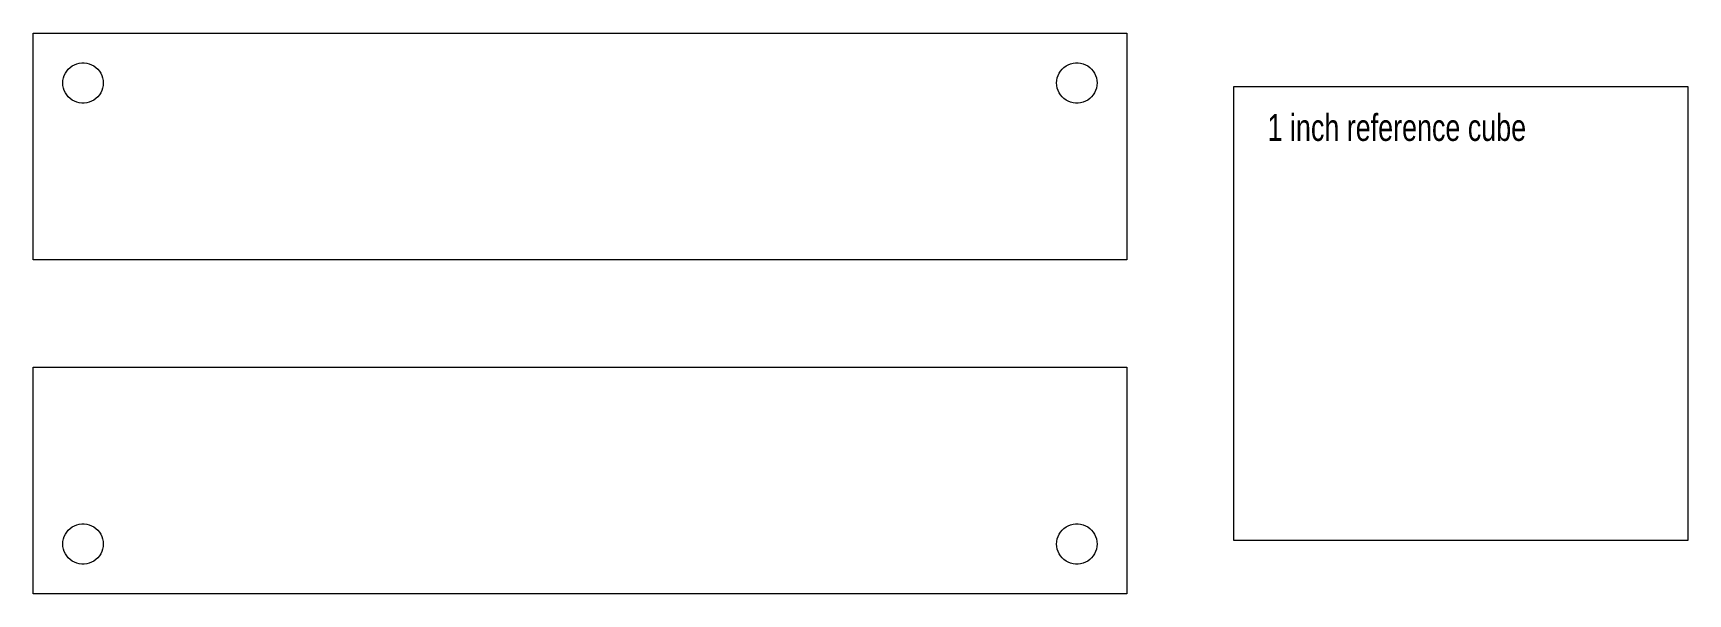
# Model space of a CAD drawing. Header units: millimetres. Extents: x -30.6 to 62, y -15.7 to 15.7.
import ezdxf

# ---------------------------------------------------------------- set-up
doc = ezdxf.new("R2010")
doc.units = ezdxf.units.MM
doc.layers.get('0').update_dxf_attribs({"linetype": 'CONTINUOUS', "lineweight": 0})
doc.styles.get("Standard").update_dxf_attribs({"font": 'txt', "width": 0.75})

msp = doc.modelspace()

# ---------------------------------------------------------------- linework, layer by layer
for p, q in [((-30.6, 3), (-30.6, 15.7)), ((-30.6, 15.7), (30.6, 15.7)), ((30.6, 15.7), (30.6, 3)), ((-28.412, 13.86), (-28.287, 13.929)), ((-28.287, 13.929), (-28.155, 13.981)), ((-28.155, 13.981), (-28.018, 14.016)), ((-28.018, 14.016), (-27.877, 14.034)), ((-27.877, 14.034), (-27.735, 14.034)), ((-27.735, 14.034), (-27.594, 14.016)), ((-27.594, 14.016), (-27.457, 13.981)), ((-27.457, 13.981), (-27.325, 13.929)), ((-27.325, 13.929), (-27.2, 13.86)), ((27.2, 13.86), (27.325, 13.929)), ((27.325, 13.929), (27.457, 13.981)), ((27.457, 13.981), (27.594, 14.016)), ((27.594, 14.016), (27.735, 14.034)), ((27.735, 14.034), (27.877, 14.034)), ((27.877, 14.034), (28.018, 14.016)), ((28.018, 14.016), (28.155, 13.981)), ((28.155, 13.981), (28.287, 13.929)), ((28.287, 13.929), (28.412, 13.86)), ((-28.936, 12.906), (-28.927, 13.048)), ((-28.927, 13.048), (-28.901, 13.187)), ((-28.901, 13.187), (-28.857, 13.322)), ((-28.857, 13.322), (-28.796, 13.451)), ((-28.796, 13.451), (-28.72, 13.57)), ((-28.72, 13.57), (-28.63, 13.68)), ((-28.63, 13.68), (-28.526, 13.777)), ((-28.526, 13.777), (-28.412, 13.86)), ((-27.2, 13.86), (-27.086, 13.777)), ((-27.086, 13.777), (-26.982, 13.68)), ((-26.982, 13.68), (-26.892, 13.57)), ((-26.892, 13.57), (-26.816, 13.451)), ((-26.816, 13.451), (-26.755, 13.322)), ((-26.755, 13.322), (-26.711, 13.187)), ((-26.711, 13.187), (-26.685, 13.048)), ((-26.685, 13.048), (-26.676, 12.906)), ((26.676, 12.906), (26.685, 13.048)), ((26.685, 13.048), (26.711, 13.187)), ((26.711, 13.187), (26.755, 13.322)), ((26.755, 13.322), (26.816, 13.451)), ((26.816, 13.451), (26.892, 13.57)), ((26.892, 13.57), (26.982, 13.68)), ((26.982, 13.68), (27.086, 13.777)), ((27.086, 13.777), (27.2, 13.86)), ((28.412, 13.86), (28.526, 13.777)), ((28.526, 13.777), (28.63, 13.68)), ((28.63, 13.68), (28.72, 13.57)), ((28.72, 13.57), (28.796, 13.451)), ((28.796, 13.451), (28.857, 13.322)), ((28.857, 13.322), (28.901, 13.187)), ((28.901, 13.187), (28.927, 13.048)), ((28.927, 13.048), (28.936, 12.906)), ((-28.927, 12.764), (-28.936, 12.906)), ((-28.901, 12.625), (-28.927, 12.764)), ((-28.857, 12.49), (-28.901, 12.625)), ((-28.796, 12.361), (-28.857, 12.49)), ((-28.72, 12.242), (-28.796, 12.361)), ((-28.63, 12.132), (-28.72, 12.242)), ((-28.526, 12.035), (-28.63, 12.132)), ((-26.982, 12.132), (-27.086, 12.035)), ((-26.892, 12.242), (-26.982, 12.132)), ((-26.816, 12.361), (-26.892, 12.242)), ((-26.755, 12.49), (-26.816, 12.361)), ((-26.711, 12.625), (-26.755, 12.49)), ((-26.685, 12.764), (-26.711, 12.625)), ((-26.676, 12.906), (-26.685, 12.764)), ((26.685, 12.764), (26.676, 12.906)), ((26.711, 12.625), (26.685, 12.764)), ((26.755, 12.49), (26.711, 12.625)), ((26.816, 12.361), (26.755, 12.49)), ((26.892, 12.242), (26.816, 12.361)), ((26.982, 12.132), (26.892, 12.242)), ((27.086, 12.035), (26.982, 12.132)), ((28.63, 12.132), (28.526, 12.035)), ((28.72, 12.242), (28.63, 12.132)), ((28.796, 12.361), (28.72, 12.242)), ((28.857, 12.49), (28.796, 12.361)), ((28.901, 12.625), (28.857, 12.49)), ((28.927, 12.764), (28.901, 12.625)), ((28.936, 12.906), (28.927, 12.764)), ((36.6, -12.7), (36.6, 12.7)), ((36.6, 12.7), (62, 12.7)), ((62, 12.7), (62, -12.7)), ((-28.412, 11.952), (-28.526, 12.035)), ((-28.287, 11.883), (-28.412, 11.952)), ((-28.155, 11.831), (-28.287, 11.883)), ((-28.018, 11.796), (-28.155, 11.831)), ((-27.877, 11.778), (-28.018, 11.796)), ((-27.735, 11.778), (-27.877, 11.778)), ((-27.594, 11.796), (-27.735, 11.778)), ((-27.457, 11.831), (-27.594, 11.796)), ((-27.325, 11.883), (-27.457, 11.831)), ((-27.2, 11.952), (-27.325, 11.883)), ((-27.086, 12.035), (-27.2, 11.952)), ((27.2, 11.952), (27.086, 12.035)), ((27.325, 11.883), (27.2, 11.952)), ((27.457, 11.831), (27.325, 11.883)), ((27.594, 11.796), (27.457, 11.831)), ((27.735, 11.778), (27.594, 11.796)), ((27.877, 11.778), (27.735, 11.778)), ((28.018, 11.796), (27.877, 11.778)), ((28.155, 11.831), (28.018, 11.796)), ((28.287, 11.883), (28.155, 11.831)), ((28.412, 11.952), (28.287, 11.883)), ((28.526, 12.035), (28.412, 11.952)), ((30.6, 3), (-30.6, 3)), ((-30.6, -15.7), (-30.6, -3)), ((-30.6, -3), (30.6, -3)), ((30.6, -3), (30.6, -15.7)), ((-28.63, -12.132), (-28.526, -12.035)), ((-28.526, -12.035), (-28.412, -11.952)), ((-28.412, -11.952), (-28.287, -11.883)), ((-28.287, -11.883), (-28.155, -11.831)), ((-28.155, -11.831), (-28.018, -11.796)), ((-28.018, -11.796), (-27.877, -11.778)), ((-27.877, -11.778), (-27.735, -11.778)), ((-27.735, -11.778), (-27.594, -11.796)), ((-27.594, -11.796), (-27.457, -11.831)), ((-27.457, -11.831), (-27.325, -11.883)), ((-27.325, -11.883), (-27.2, -11.952)), ((-27.2, -11.952), (-27.086, -12.035)), ((-27.086, -12.035), (-26.982, -12.132)), ((26.982, -12.132), (27.086, -12.035)), ((27.086, -12.035), (27.2, -11.952)), ((27.2, -11.952), (27.325, -11.883)), ((27.325, -11.883), (27.457, -11.831)), ((27.457, -11.831), (27.594, -11.796)), ((27.594, -11.796), (27.735, -11.778)), ((27.735, -11.778), (27.877, -11.778)), ((27.877, -11.778), (28.018, -11.796)), ((28.018, -11.796), (28.155, -11.831)), ((28.155, -11.831), (28.287, -11.883)), ((28.287, -11.883), (28.412, -11.952)), ((28.412, -11.952), (28.526, -12.035)), ((28.526, -12.035), (28.63, -12.132)), ((-28.936, -12.906), (-28.927, -12.764)), ((-28.927, -13.048), (-28.936, -12.906)), ((-28.927, -12.764), (-28.901, -12.625)), ((-28.901, -12.625), (-28.857, -12.49)), ((-28.857, -12.49), (-28.796, -12.361)), ((-28.796, -12.361), (-28.72, -12.242)), ((-28.72, -12.242), (-28.63, -12.132)), ((-26.982, -12.132), (-26.892, -12.242)), ((-26.892, -12.242), (-26.816, -12.361)), ((-26.816, -12.361), (-26.755, -12.49)), ((-26.755, -12.49), (-26.711, -12.625)), ((-26.711, -12.625), (-26.685, -12.764)), ((-26.685, -12.764), (-26.676, -12.906)), ((-26.676, -12.906), (-26.685, -13.048)), ((26.676, -12.906), (26.685, -12.764)), ((26.685, -13.048), (26.676, -12.906)), ((26.685, -12.764), (26.711, -12.625)), ((26.711, -12.625), (26.755, -12.49)), ((26.755, -12.49), (26.816, -12.361)), ((26.816, -12.361), (26.892, -12.242)), ((26.892, -12.242), (26.982, -12.132)), ((28.63, -12.132), (28.72, -12.242)), ((28.72, -12.242), (28.796, -12.361)), ((28.796, -12.361), (28.857, -12.49)), ((28.857, -12.49), (28.901, -12.625)), ((28.901, -12.625), (28.927, -12.764)), ((28.927, -12.764), (28.936, -12.906)), ((28.936, -12.906), (28.927, -13.048)), ((62, -12.7), (36.6, -12.7)), ((-28.901, -13.187), (-28.927, -13.048)), ((-28.857, -13.322), (-28.901, -13.187)), ((-28.796, -13.451), (-28.857, -13.322)), ((-28.72, -13.57), (-28.796, -13.451)), ((-28.63, -13.68), (-28.72, -13.57)), ((-28.526, -13.777), (-28.63, -13.68)), ((-28.412, -13.86), (-28.526, -13.777)), ((-28.287, -13.929), (-28.412, -13.86)), ((-27.2, -13.86), (-27.325, -13.929)), ((-27.086, -13.777), (-27.2, -13.86)), ((-26.982, -13.68), (-27.086, -13.777)), ((-26.892, -13.57), (-26.982, -13.68)), ((-26.816, -13.451), (-26.892, -13.57)), ((-26.755, -13.322), (-26.816, -13.451)), ((-26.711, -13.187), (-26.755, -13.322)), ((-26.685, -13.048), (-26.711, -13.187)), ((26.711, -13.187), (26.685, -13.048)), ((26.755, -13.322), (26.711, -13.187)), ((26.816, -13.451), (26.755, -13.322)), ((26.892, -13.57), (26.816, -13.451)), ((26.982, -13.68), (26.892, -13.57)), ((27.086, -13.777), (26.982, -13.68)), ((27.2, -13.86), (27.086, -13.777)), ((27.325, -13.929), (27.2, -13.86)), ((28.412, -13.86), (28.287, -13.929)), ((28.526, -13.777), (28.412, -13.86)), ((28.63, -13.68), (28.526, -13.777)), ((28.72, -13.57), (28.63, -13.68)), ((28.796, -13.451), (28.72, -13.57)), ((28.857, -13.322), (28.796, -13.451)), ((28.901, -13.187), (28.857, -13.322)), ((28.927, -13.048), (28.901, -13.187)), ((-28.155, -13.981), (-28.287, -13.929)), ((-28.018, -14.016), (-28.155, -13.981)), ((-27.877, -14.034), (-28.018, -14.016)), ((-27.735, -14.034), (-27.877, -14.034)), ((-27.594, -14.016), (-27.735, -14.034)), ((-27.457, -13.981), (-27.594, -14.016)), ((-27.325, -13.929), (-27.457, -13.981)), ((27.457, -13.981), (27.325, -13.929)), ((27.594, -14.016), (27.457, -13.981)), ((27.735, -14.034), (27.594, -14.016)), ((27.877, -14.034), (27.735, -14.034)), ((28.018, -14.016), (27.877, -14.034)), ((28.155, -13.981), (28.018, -14.016)), ((28.287, -13.929), (28.155, -13.981)), ((30.6, -15.7), (-30.6, -15.7))]:
    msp.add_line(p, q)

# ---------------------------------------------------------------- texts
at = {"insert": (38.479, 11.162), "char_height": 1.5, "width": 100, "attachment_point": 1}
msp.add_mtext('1\\~inch\\~reference\\~cube', dxfattribs=at)

doc.saveas('drawing.dxf')
